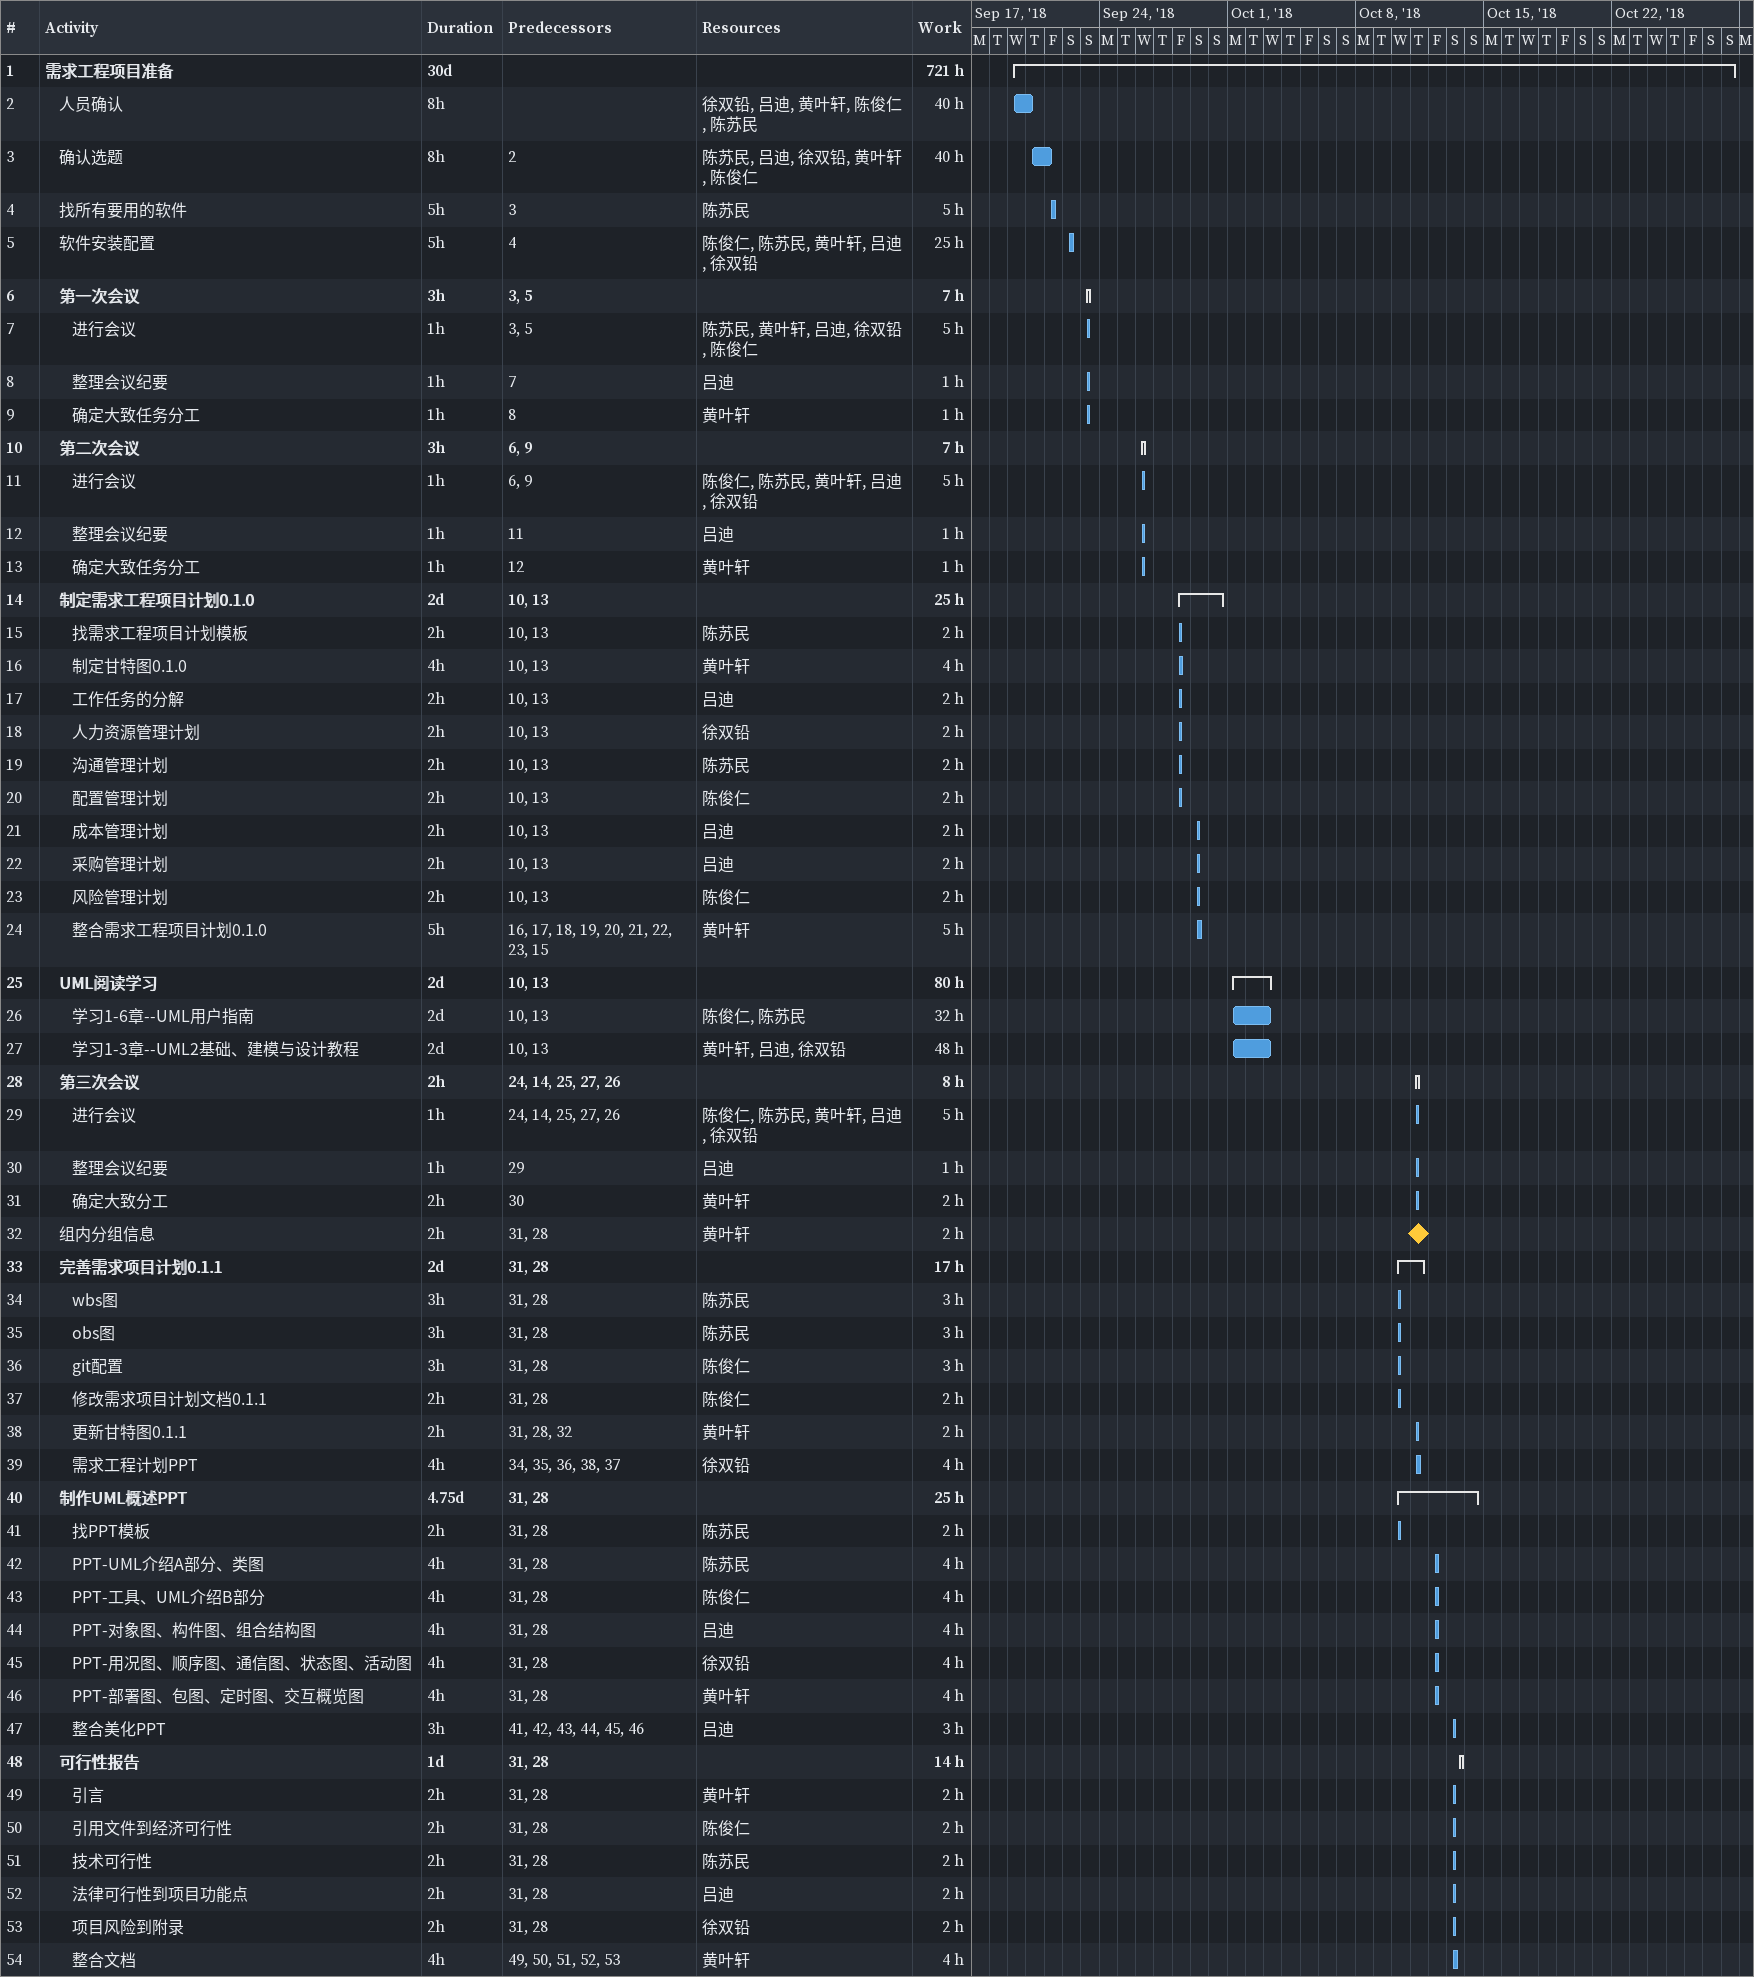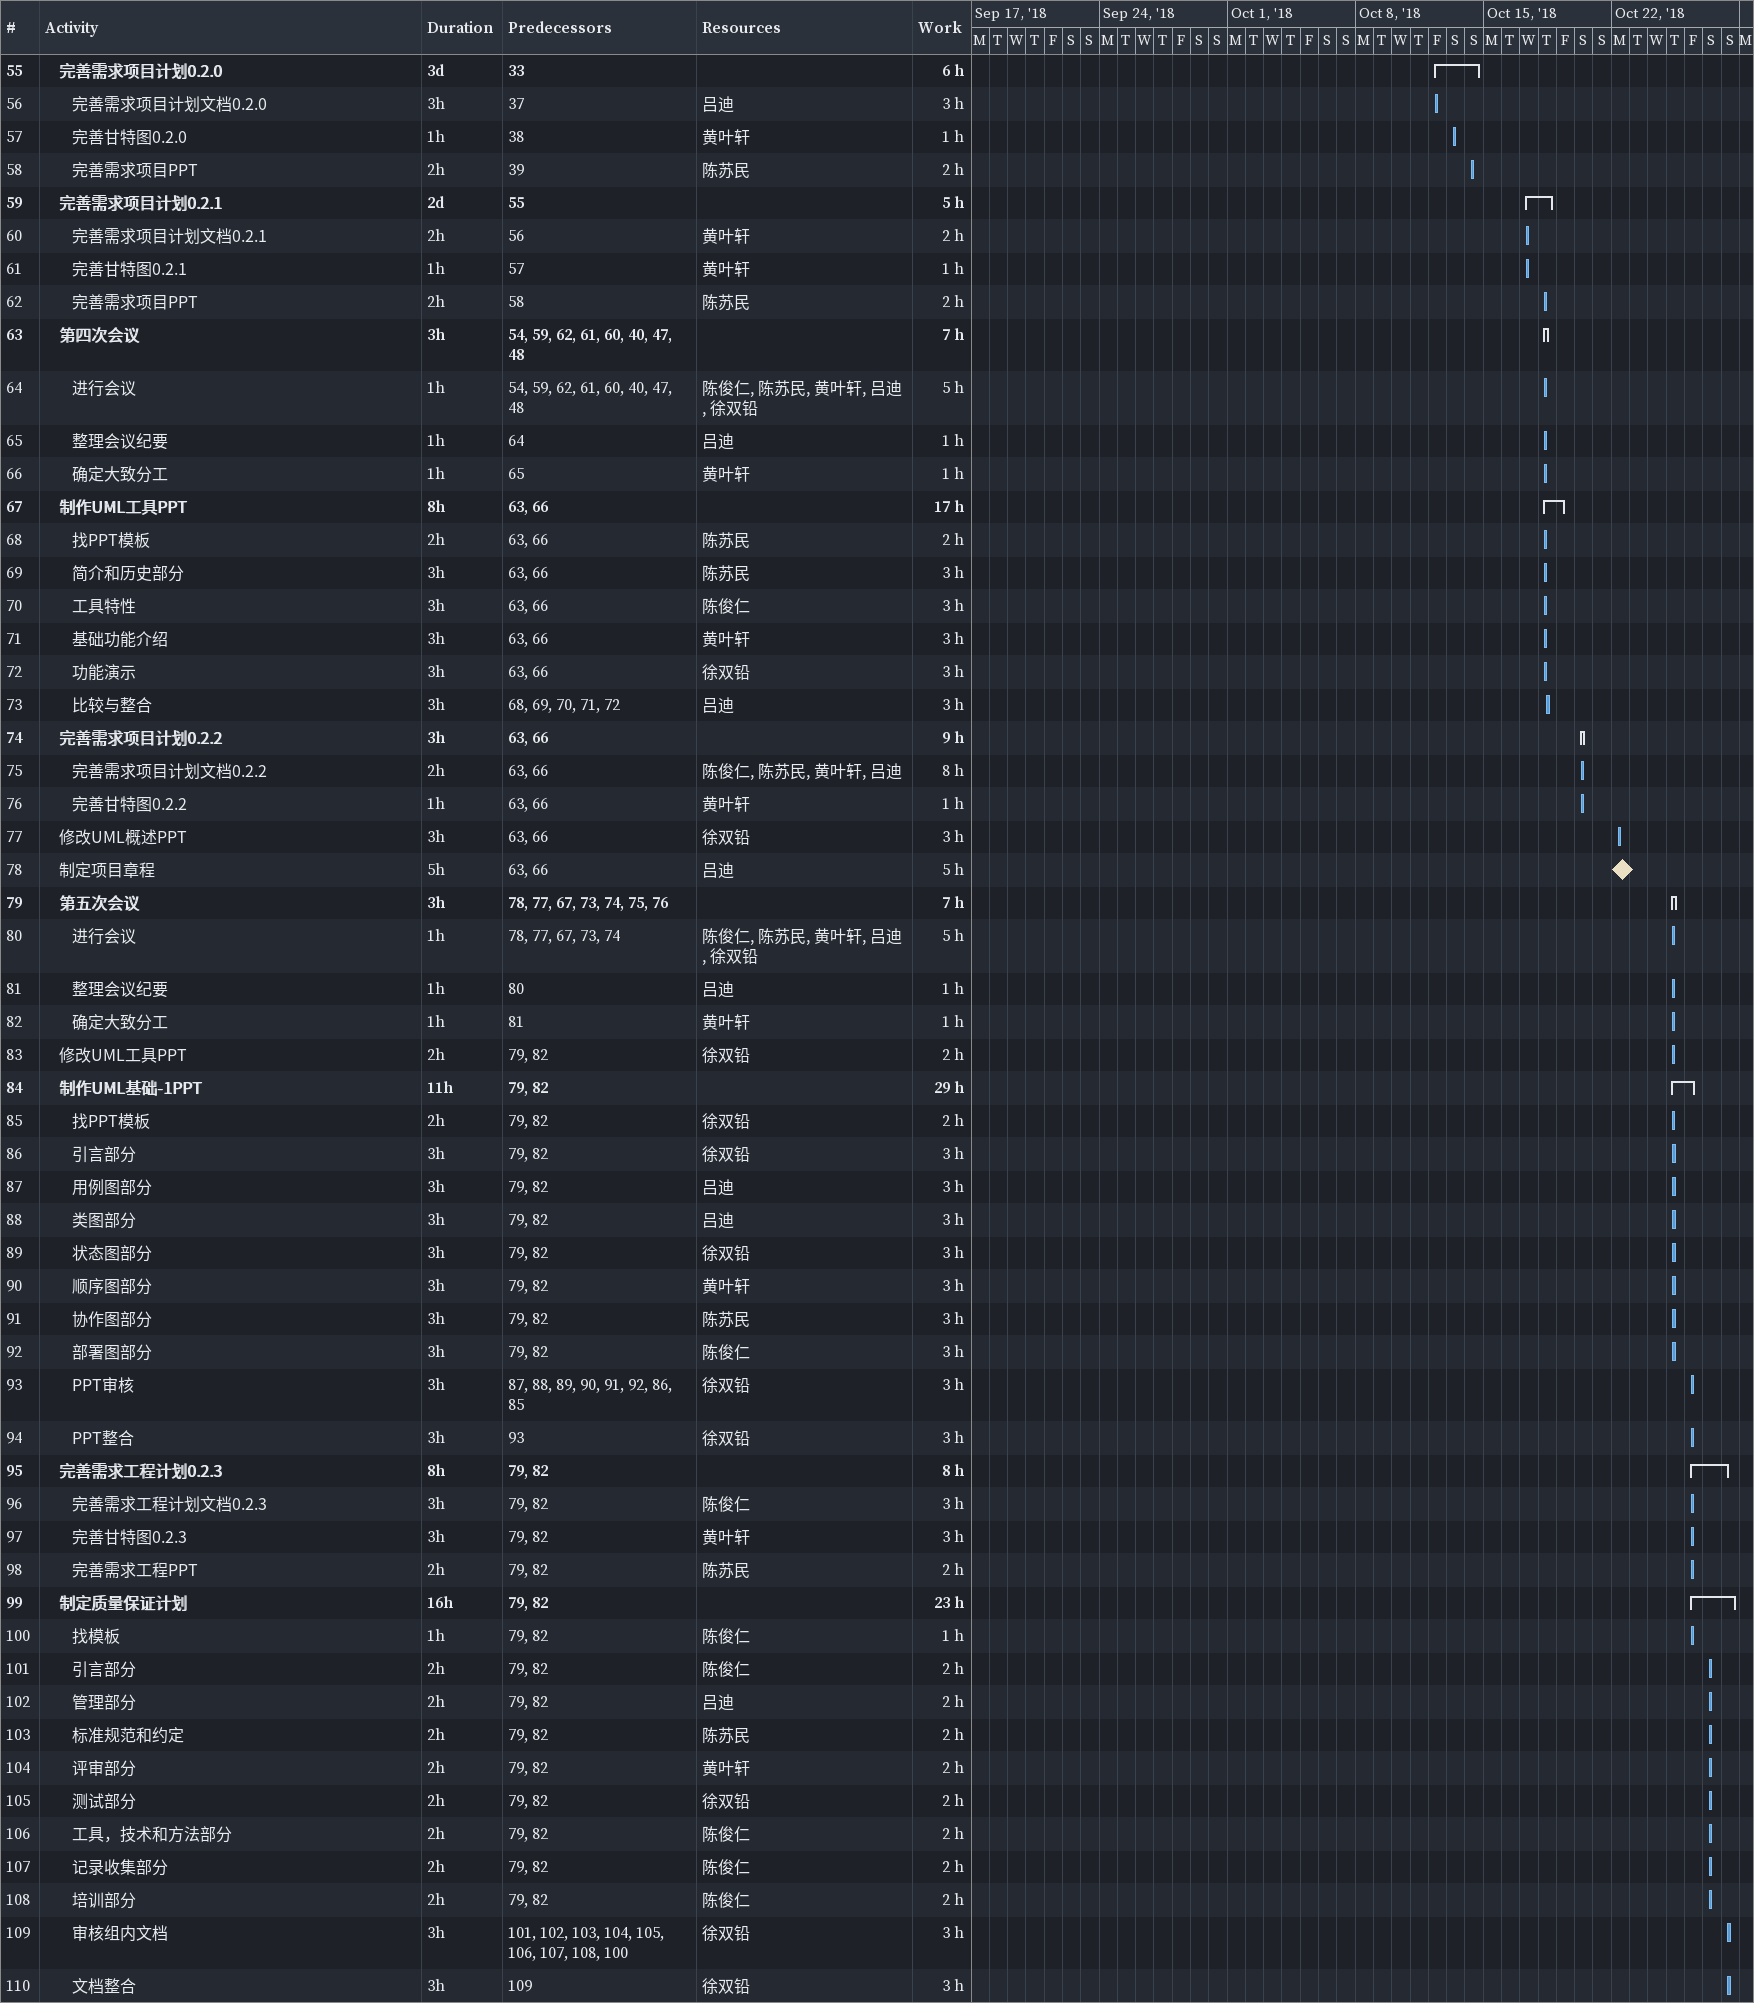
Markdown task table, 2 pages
| ID | Level | Task | Duration | Start | Finish | Predecessors | Resources | Work (h) |
|---|---|---|---|---|---|---|---|---|
| 1 | 1 | **需求工程项目准备** | 30d | 2018-09-19 | 2018-10-28 |  |  | 721 |
| 2 | 2 | 人员确认 | 8h | 2018-09-19 | 2018-09-20 |  | 徐双铅, 吕迪, 黄叶轩, 陈俊仁, 陈苏民 | 40 |
| 3 | 2 | 确认选题 | 8h | 2018-09-20 | 2018-09-21 | 2 | 陈苏民, 吕迪, 徐双铅, 黄叶轩, 陈俊仁 | 40 |
| 4 | 2 | 找所有要用的软件 | 5h | 2018-09-21 | 2018-09-21 | 3 | 陈苏民 | 5 |
| 5 | 2 | 软件安装配置 | 5h | 2018-09-22 | 2018-09-22 | 4 | 陈俊仁, 陈苏民, 黄叶轩, 吕迪, 徐双铅 | 25 |
| 6 | 2 | **第一次会议** | 3h | 2018-09-23 | 2018-09-23 | 3, 5 |  | 7 |
| 7 | 3 | 进行会议 | 1h | 2018-09-23 | 2018-09-23 | 3, 5 | 陈苏民, 黄叶轩, 吕迪, 徐双铅, 陈俊仁 | 5 |
| 8 | 3 | 整理会议纪要 | 1h | 2018-09-23 | 2018-09-23 | 7 | 吕迪 | 1 |
| 9 | 3 | 确定大致任务分工 | 1h | 2018-09-23 | 2018-09-23 | 8 | 黄叶轩 | 1 |
| 10 | 2 | **第二次会议** | 3h | 2018-09-26 | 2018-09-26 | 6, 9 |  | 7 |
| 11 | 3 | 进行会议 | 1h | 2018-09-26 | 2018-09-26 | 6, 9 | 陈俊仁, 陈苏民, 黄叶轩, 吕迪, 徐双铅 | 5 |
| 12 | 3 | 整理会议纪要 | 1h | 2018-09-26 | 2018-09-26 | 11 | 吕迪 | 1 |
| 13 | 3 | 确定大致任务分工 | 1h | 2018-09-26 | 2018-09-26 | 12 | 黄叶轩 | 1 |
| 14 | 2 | **制定需求工程项目计划0.1.0** | 2d | 2018-09-28 | 2018-09-30 | 10, 13 |  | 25 |
| 15 | 3 | 找需求工程项目计划模板 | 2h | 2018-09-28 | 2018-09-28 | 10, 13 | 陈苏民 | 2 |
| 16 | 3 | 制定甘特图0.1.0 | 4h | 2018-09-28 | 2018-09-28 | 10, 13 | 黄叶轩 | 4 |
| 17 | 3 | 工作任务的分解 | 2h | 2018-09-28 | 2018-09-28 | 10, 13 | 吕迪 | 2 |
| 18 | 3 | 人力资源管理计划 | 2h | 2018-09-28 | 2018-09-28 | 10, 13 | 徐双铅 | 2 |
| 19 | 3 | 沟通管理计划 | 2h | 2018-09-28 | 2018-09-28 | 10, 13 | 陈苏民 | 2 |
| 20 | 3 | 配置管理计划 | 2h | 2018-09-28 | 2018-09-28 | 10, 13 | 陈俊仁 | 2 |
| 21 | 3 | 成本管理计划 | 2h | 2018-09-29 | 2018-09-29 | 10, 13 | 吕迪 | 2 |
| 22 | 3 | 采购管理计划 | 2h | 2018-09-29 | 2018-09-29 | 10, 13 | 吕迪 | 2 |
| 23 | 3 | 风险管理计划 | 2h | 2018-09-29 | 2018-09-29 | 10, 13 | 陈俊仁 | 2 |
| 24 | 3 | 整合需求工程项目计划0.1.0 | 5h | 2018-09-29 | 2018-09-29 | 16, 17, 18, 19, 20, 21, 22, 23, 15 | 黄叶轩 | 5 |
| 25 | 2 | **UML阅读学习** | 2d | 2018-10-01 | 2018-10-03 | 10, 13 |  | 80 |
| 26 | 3 | 学习1-6章--UML用户指南 | 2d | 2018-10-01 | 2018-10-03 | 10, 13 | 陈俊仁, 陈苏民 | 32 |
| 27 | 3 | 学习1-3章--UML2基础、建模与设计教程 | 2d | 2018-10-01 | 2018-10-03 | 10, 13 | 黄叶轩, 吕迪, 徐双铅 | 48 |
| 28 | 2 | **第三次会议** | 2h | 2018-10-11 | 2018-10-11 | 24, 14, 25, 27, 26 |  | 8 |
| 29 | 3 | 进行会议 | 1h | 2018-10-11 | 2018-10-11 | 24, 14, 25, 27, 26 | 陈俊仁, 陈苏民, 黄叶轩, 吕迪, 徐双铅 | 5 |
| 30 | 3 | 整理会议纪要 | 1h | 2018-10-11 | 2018-10-11 | 29 | 吕迪 | 1 |
| 31 | 3 | 确定大致分工 | 2h | 2018-10-11 | 2018-10-11 | 30 | 黄叶轩 | 2 |
| 32 | 2 | 组内分组信息 | 2h | 2018-10-11 | 2018-10-11 | 31, 28 | 黄叶轩 | 2 |
| 33 | 2 | **完善需求项目计划0.1.1** | 2d | 2018-10-10 | 2018-10-11 | 31, 28 |  | 17 |
| 34 | 3 | wbs图 | 3h | 2018-10-10 | 2018-10-10 | 31, 28 | 陈苏民 | 3 |
| 35 | 3 | obs图 | 3h | 2018-10-10 | 2018-10-10 | 31, 28 | 陈苏民 | 3 |
| 36 | 3 | git配置 | 3h | 2018-10-10 | 2018-10-10 | 31, 28 | 陈俊仁 | 3 |
| 37 | 3 | 修改需求项目计划文档0.1.1 | 2h | 2018-10-10 | 2018-10-10 | 31, 28 | 陈俊仁 | 2 |
| 38 | 3 | 更新甘特图0.1.1 | 2h | 2018-10-11 | 2018-10-11 | 31, 28, 32 | 黄叶轩 | 2 |
| 39 | 3 | 需求工程计划PPT | 4h | 2018-10-11 | 2018-10-11 | 34, 35, 36, 38, 37 | 徐双铅 | 4 |
| 40 | 2 | **制作UML概述PPT** | 4.75d | 2018-10-10 | 2018-10-14 | 31, 28 |  | 25 |
| 41 | 3 | 找PPT模板 | 2h | 2018-10-10 | 2018-10-10 | 31, 28 | 陈苏民 | 2 |
| 42 | 3 | PPT-UML介绍A部分、类图 | 4h | 2018-10-12 | 2018-10-12 | 31, 28 | 陈苏民 | 4 |
| 43 | 3 | PPT-工具、UML介绍B部分 | 4h | 2018-10-12 | 2018-10-12 | 31, 28 | 陈俊仁 | 4 |
| 44 | 3 | PPT-对象图、构件图、组合结构图 | 4h | 2018-10-12 | 2018-10-12 | 31, 28 | 吕迪 | 4 |
| 45 | 3 | PPT-用况图、顺序图、通信图、状态图、活动图 | 4h | 2018-10-12 | 2018-10-12 | 31, 28 | 徐双铅 | 4 |
| 46 | 3 | PPT-部署图、包图、定时图、交互概览图 | 4h | 2018-10-12 | 2018-10-12 | 31, 28 | 黄叶轩 | 4 |
| 47 | 3 | 整合美化PPT | 3h | 2018-10-13 | 2018-10-13 | 41, 42, 43, 44, 45, 46 | 吕迪 | 3 |
| 48 | 2 | **可行性报告** | 1d | 2018-10-13 | 2018-10-13 | 31, 28 |  | 14 |
| 49 | 3 | 引言 | 2h | 2018-10-13 | 2018-10-13 | 31, 28 | 黄叶轩 | 2 |
| 50 | 3 | 引用文件到经济可行性 | 2h | 2018-10-13 | 2018-10-13 | 31, 28 | 陈俊仁 | 2 |
| 51 | 3 | 技术可行性 | 2h | 2018-10-13 | 2018-10-13 | 31, 28 | 陈苏民 | 2 |
| 52 | 3 | 法律可行性到项目功能点 | 2h | 2018-10-13 | 2018-10-13 | 31, 28 | 吕迪 | 2 |
| 53 | 3 | 项目风险到附录 | 2h | 2018-10-13 | 2018-10-13 | 31, 28 | 徐双铅 | 2 |
| 54 | 3 | 整合文档 | 4h | 2018-10-13 | 2018-10-13 | 49, 50, 51, 52, 53 | 黄叶轩 | 4 |
| 55 | 2 | **完善需求项目计划0.2.0** | 3d | 2018-10-12 | 2018-10-14 | 33 |  | 6 |
| 56 | 3 | 完善需求项目计划文档0.2.0 | 3h | 2018-10-12 | 2018-10-12 | 37 | 吕迪 | 3 |
| 57 | 3 | 完善甘特图0.2.0 | 1h | 2018-10-13 | 2018-10-13 | 38 | 黄叶轩 | 1 |
| 58 | 3 | 完善需求项目PPT | 2h | 2018-10-14 | 2018-10-14 | 39 | 陈苏民 | 2 |
| 59 | 2 | **完善需求项目计划0.2.1** | 2d | 2018-10-17 | 2018-10-18 | 55 |  | 5 |
| 60 | 3 | 完善需求项目计划文档0.2.1 | 2h | 2018-10-17 | 2018-10-17 | 56 | 黄叶轩 | 2 |
| 61 | 3 | 完善甘特图0.2.1 | 1h | 2018-10-17 | 2018-10-17 | 57 | 黄叶轩 | 1 |
| 62 | 3 | 完善需求项目PPT | 2h | 2018-10-18 | 2018-10-18 | 58 | 陈苏民 | 2 |
| 63 | 2 | **第四次会议** | 3h | 2018-10-18 | 2018-10-18 | 54, 59, 62, 61, 60, 40, 47, 48 |  | 7 |
| 64 | 3 | 进行会议 | 1h | 2018-10-18 | 2018-10-18 | 54, 59, 62, 61, 60, 40, 47, 48 | 陈俊仁, 陈苏民, 黄叶轩, 吕迪, 徐双铅 | 5 |
| 65 | 3 | 整理会议纪要 | 1h | 2018-10-18 | 2018-10-18 | 64 | 吕迪 | 1 |
| 66 | 3 | 确定大致分工 | 1h | 2018-10-18 | 2018-10-18 | 65 | 黄叶轩 | 1 |
| 67 | 2 | **制作UML工具PPT** | 8h | 2018-10-18 | 2018-10-19 | 63, 66 |  | 17 |
| 68 | 3 | 找PPT模板 | 2h | 2018-10-18 | 2018-10-18 | 63, 66 | 陈苏民 | 2 |
| 69 | 3 | 简介和历史部分 | 3h | 2018-10-18 | 2018-10-18 | 63, 66 | 陈苏民 | 3 |
| 70 | 3 | 工具特性 | 3h | 2018-10-18 | 2018-10-18 | 63, 66 | 陈俊仁 | 3 |
| 71 | 3 | 基础功能介绍 | 3h | 2018-10-18 | 2018-10-18 | 63, 66 | 黄叶轩 | 3 |
| 72 | 3 | 功能演示 | 3h | 2018-10-18 | 2018-10-18 | 63, 66 | 徐双铅 | 3 |
| 73 | 3 | 比较与整合 | 3h | 2018-10-18 | 2018-10-18 | 68, 69, 70, 71, 72 | 吕迪 | 3 |
| 74 | 2 | **完善需求项目计划0.2.2** | 3h | 2018-10-20 | 2018-10-20 | 63, 66 |  | 9 |
| 75 | 3 | 完善需求项目计划文档0.2.2 | 2h | 2018-10-20 | 2018-10-20 | 63, 66 | 陈俊仁, 陈苏民, 黄叶轩, 吕迪 | 8 |
| 76 | 3 | 完善甘特图0.2.2 | 1h | 2018-10-20 | 2018-10-20 | 63, 66 | 黄叶轩 | 1 |
| 77 | 2 | 修改UML概述PPT | 3h | 2018-10-22 | 2018-10-22 | 63, 66 | 徐双铅 | 3 |
| 78 | 2 | 制定项目章程 | 5h | 2018-10-22 | 2018-10-22 | 63, 66 | 吕迪 | 5 |
| 79 | 2 | **第五次会议** | 3h | 2018-10-25 | 2018-10-25 | 78, 77, 67, 73, 74, 75, 76 |  | 7 |
| 80 | 3 | 进行会议 | 1h | 2018-10-25 | 2018-10-25 | 78, 77, 67, 73, 74 | 陈俊仁, 陈苏民, 黄叶轩, 吕迪, 徐双铅 | 5 |
| 81 | 3 | 整理会议纪要 | 1h | 2018-10-25 | 2018-10-25 | 80 | 吕迪 | 1 |
| 82 | 3 | 确定大致分工 | 1h | 2018-10-25 | 2018-10-25 | 81 | 黄叶轩 | 1 |
| 83 | 2 | 修改UML工具PPT | 2h | 2018-10-25 | 2018-10-25 | 79, 82 | 徐双铅 | 2 |
| 84 | 2 | **制作UML基础-1PPT** | 11h | 2018-10-25 | 2018-10-26 | 79, 82 |  | 29 |
| 85 | 3 | 找PPT模板 | 2h | 2018-10-25 | 2018-10-25 | 79, 82 | 徐双铅 | 2 |
| 86 | 3 | 引言部分 | 3h | 2018-10-25 | 2018-10-25 | 79, 82 | 徐双铅 | 3 |
| 87 | 3 | 用例图部分 | 3h | 2018-10-25 | 2018-10-25 | 79, 82 | 吕迪 | 3 |
| 88 | 3 | 类图部分 | 3h | 2018-10-25 | 2018-10-25 | 79, 82 | 吕迪 | 3 |
| 89 | 3 | 状态图部分 | 3h | 2018-10-25 | 2018-10-25 | 79, 82 | 徐双铅 | 3 |
| 90 | 3 | 顺序图部分 | 3h | 2018-10-25 | 2018-10-25 | 79, 82 | 黄叶轩 | 3 |
| 91 | 3 | 协作图部分 | 3h | 2018-10-25 | 2018-10-25 | 79, 82 | 陈苏民 | 3 |
| 92 | 3 | 部署图部分 | 3h | 2018-10-25 | 2018-10-25 | 79, 82 | 陈俊仁 | 3 |
| 93 | 3 | PPT审核 | 3h | 2018-10-26 | 2018-10-26 | 87, 88, 89, 90, 91, 92, 86, 85 | 徐双铅 | 3 |
| 94 | 3 | PPT整合 | 3h | 2018-10-26 | 2018-10-26 | 93 | 徐双铅 | 3 |
| 95 | 2 | **完善需求工程计划0.2.3** | 8h | 2018-10-26 | 2018-10-28 | 79, 82 |  | 8 |
| 96 | 3 | 完善需求工程计划文档0.2.3 | 3h | 2018-10-26 | 2018-10-26 | 79, 82 | 陈俊仁 | 3 |
| 97 | 3 | 完善甘特图0.2.3 | 3h | 2018-10-26 | 2018-10-26 | 79, 82 | 黄叶轩 | 3 |
| 98 | 3 | 完善需求工程PPT | 2h | 2018-10-26 | 2018-10-26 | 79, 82 | 陈苏民 | 2 |
| 99 | 2 | **制定质量保证计划** | 16h | 2018-10-26 | 2018-10-28 | 79, 82 |  | 23 |
| 100 | 3 | 找模板 | 1h | 2018-10-26 | 2018-10-26 | 79, 82 | 陈俊仁 | 1 |
| 101 | 3 | 引言部分 | 2h | 2018-10-27 | 2018-10-27 | 79, 82 | 陈俊仁 | 2 |
| 102 | 3 | 管理部分 | 2h | 2018-10-27 | 2018-10-27 | 79, 82 | 吕迪 | 2 |
| 103 | 3 | 标准规范和约定 | 2h | 2018-10-27 | 2018-10-27 | 79, 82 | 陈苏民 | 2 |
| 104 | 3 | 评审部分 | 2h | 2018-10-27 | 2018-10-27 | 79, 82 | 黄叶轩 | 2 |
| 105 | 3 | 测试部分 | 2h | 2018-10-27 | 2018-10-27 | 79, 82 | 徐双铅 | 2 |
| 106 | 3 | 工具，技术和方法部分 | 2h | 2018-10-27 | 2018-10-27 | 79, 82 | 陈俊仁 | 2 |
| 107 | 3 | 记录收集部分 | 2h | 2018-10-27 | 2018-10-27 | 79, 82 | 陈俊仁 | 2 |
| 108 | 3 | 培训部分 | 2h | 2018-10-27 | 2018-10-27 | 79, 82 | 陈俊仁 | 2 |
| 109 | 3 | 审核组内文档 | 3h | 2018-10-28 | 2018-10-28 | 101, 102, 103, 104, 105, 106, 107, 108, 100 | 徐双铅 | 3 |
| 110 | 3 | 文档整合 | 3h | 2018-10-28 | 2018-10-28 | 109 | 徐双铅 | 3 |
